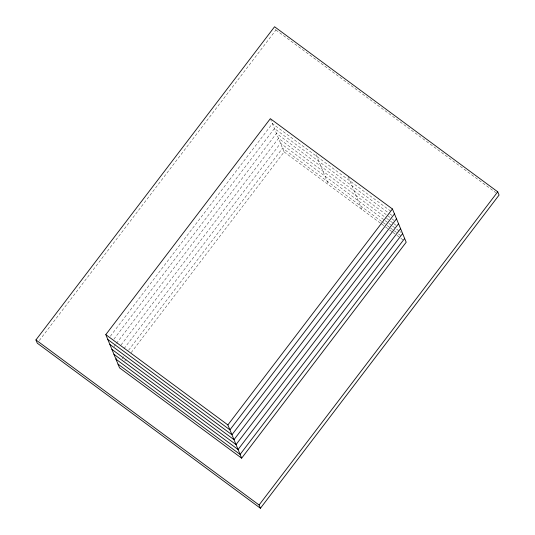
<?xml version="1.0" encoding="UTF-8"?>
<svg xmlns="http://www.w3.org/2000/svg" width="535" height="535" viewBox="0 0 535 535"><rect width="100%" height="100%" fill="white"/><g stroke="black" fill="none" stroke-linecap="round" stroke-linejoin="round"><path stroke-width="0.4" stroke-dasharray="2.67 2.01" d="M39.302 340.527L275.913 30L275.371 28.703M110.364 336.214L272.382 123.592L391.112 211.412M113.922 339.136L274.415 128.507L389.126 213.358M113.935 346.713L115.961 344.058M116.463 343.39L276.455 133.422L391.159 218.273M121.03 344.988L278.494 138.338L385.822 217.732M115.981 359.206L116.991 357.875M124.08 348.573L280.527 143.26L384.505 220.166M122.067 358.811L124.093 356.149M128.647 350.171L282.567 148.175L382.512 222.105M124.628 361.219L126.655 358.557M131.209 352.578L284.112 151.913L270.656 119.425M275.913 30L495.718 192.593M389.794 213.853L393.151 216.334M391.834 218.768L395.184 221.249M386.491 218.226L389.841 220.708M390.517 221.202L393.198 223.189M393.867 223.684L397.224 226.165M385.173 220.661L391.881 225.623M392.55 226.124L395.907 228.605M396.575 229.1L399.257 231.087M399.933 231.581L401.27 232.571M383.187 222.6L386.537 225.081M387.206 225.583L389.895 227.562M390.563 228.064L397.94 233.521M398.615 234.016L401.297 236.002M284.112 151.913L380.98 223.57M381.649 224.058L384.966 226.512M385.628 227.007L388.945 229.462M389.607 229.95L392.262 231.916M392.924 232.404L396.248 234.858M396.91 235.346L400.227 237.801M400.889 238.296L402.882 239.767M348.285 176.844L361.74 209.332M316.058 154.582L328.57 184.802"/><path stroke-width="0.8" d="M35.932 339.932L274.569 26.75L497.724 191.818L499.068 195.068L260.431 508.25L37.276 343.182L35.932 339.932L259.087 505L260.431 508.25M105.796 334.622L270.342 118.67L392.429 208.978L406.199 242.221L241.653 458.167L119.566 367.866L105.796 334.622L227.883 424.93L241.653 458.167M227.883 424.93L392.429 208.978M394.469 213.893L229.923 429.846L107.836 339.538M396.502 218.815L231.956 434.761L109.869 344.453M398.542 223.73L233.996 439.683L111.909 349.375M400.575 228.646L236.029 444.598L113.942 354.29M402.614 233.568L238.068 449.514L115.981 359.206M404.647 238.483L240.101 454.429L118.021 364.121M259.087 505L497.724 191.818"/></g></svg>
